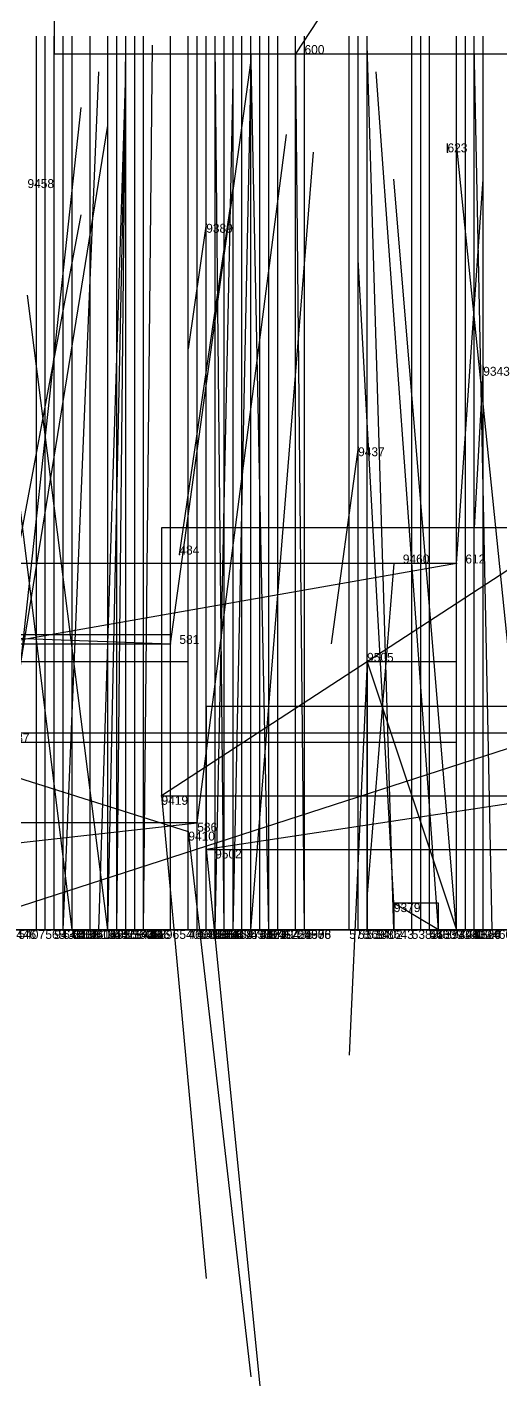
# Model space of a CAD drawing. Extents: x -0.07 to 1.1, y -0.07 to 1.1.
# Drawn here: x 0.542 to 0.595, y -0.051 to 0.101 of the extents above; entities that cross this region are included whole.
import ezdxf

# ---------------------------------------------------------------- set-up
doc = ezdxf.new("R2010")
doc.units = 0
for name, color, linetype in [('Clients', 3, 'CONTINUOUS'), ('Facilities', 3, 'CONTINUOUS'), ('Facilities_lines', 3, 'CONTINUOUS'), ('Min_max_boxes', 1, 'CONTINUOUS'), ('Normals', 1, 'CONTINUOUS'), ('Source_points', 5, 'CONTINUOUS'), ('Text', 3, 'CONTINUOUS')]:
    doc.layers.add(name, color=color, linetype=linetype)

msp = doc.modelspace()

# ---------------------------------------------------------------- linework, layer by layer
at = {"layer": 'Clients', "color": 5}
for p in [(0.572, 0.098), (0.558, 0.032), (0.557, 0.015, 1), (0.56, 0.011, 1), (0.561, 0.012), (0.562, 0.009, 1), (0.583, 0.003, 1), (0.543, 0, 0.188), (0.544, 0, 0.864), (0.545, 0, 0.093), (0.545, 0, 0.558), (0.546, 0, 0.747), (0.547, 0, 0.694), (0.547, 0, 0.658), (0.547, 0, 0.986), (0.549, 0, 0.485), (0.549, 0, 0.764), (0.551, 0, 0.771), (0.552, 0, 0.75), (0.553, 0, 0.201), (0.553, 0, 0.511), (0.553, 0, 0.561), (0.553, 0, 0.618), (0.553, 0, 0.682), (0.554, 0, 0.651), (0.555, 0, 0.15), (0.555, 0, 0.417), (0.555, 0, 0.397), (0.555, 0, 0.532), (0.558, 0, 0.602), (0.56, 0, 0.281), (0.561, 0, 0.289), (0.561, 0, 0.395), (0.562, 0, 0.318), (0.563, 0, 0.104), (0.563, 0, 0.303), (0.564, 0, 0.579), (0.565, 0, 0.025), (0.565, 0, 0.347), (0.566, 0, 0.428), (0.567, 0, 0.218), (0.567, 0, 0.246), (0.567, 0, 0.727), (0.568, 0, 0.468), (0.568, 0, 0.647), (0.569, 0, 0.466), (0.569, 0, 0.352), (0.57, 0, 0.771), (0.572, 0, 0.509), (0.572, 0, 0.585), (0.578, 0, 0.184), (0.578, 0, 0.611), (0.579, 0, 0.727), (0.58, 0, 0.646), (0.585, 0, 0.535), (0.586, 0, 0.037), (0.586, 0, 0.293), (0.586, 0, 0.599), (0.587, 0, 0.758), (0.59, 0, 0.89), (0.59, 0, 0.986), (0.591, 0, 0.387), (0.591, 0, 0.477), (0.592, 0, 0.486), (0.592, 0, 0.878), (0.593, 0, 0.261)]:
    msp.add_point(p, dxfattribs=at)
at = {"layer": 'Facilities', "color": 3}
for p in [(0.589, 0.087), (0.562, 0.079, 1), (0.593, 0.063, 1), (0.579, 0.054, 1), (0.559, 0.042), (0.583, 0.041, 1), (0.59, 0.041), (0.58, 0.03, 1), (0.546, 0, 0.053), (0.55, 0, 0.046), (0.551, 0, 0.046), (0.551, 0, 0.987), (0.552, 0, 0.071), (0.555, 0, 0.081), (0.563, 0, 0.024), (0.564, 0, 0.073), (0.567, 0, 0.003), (0.569, 0, 0.071), (0.573, 0, 0.087), (0.573, 0, 0.912), (0.583, 0, 0.067), (0.588, 0, 0.945), (0.594, 0, 0.925)]:
    msp.add_point(p, dxfattribs=at)
at = {"layer": 'Facilities_lines', "color": 3}
for p, q in [((0.589, 0.124), (0.572, 0.098)), ((0.603, 0.045, 1), (0.557, 0.015, 1)), ((0.59, 0.041), (0.476, 0.021)), ((0.531, 0.033), (0.558, 0.032)), ((0.5, 0.03, 1), (0.56, 0.011, 1)), ((0.58, 0.03, 1), (0.59, 0, 0.986)), ((0.668, 0.025, 1), (0.562, 0.009, 1)), ((0.601, 0.022), (0.533, 0, 0.006)), ((0.454, 0, 0.007), (0.561, 0.012)), ((0.588, 0, 0.945), (0.583, 0.003, 1)), ((0.39, 0, 0.4), (0.549, 0, 0.485)), ((0.598, 0, 0.357), (0.485, 0, 0.337)), ((0.598, 0, 0.357), (0.49, 0, 0.359)), ((0.598, 0, 0.357), (0.491, 0, 0.355)), ((0.598, 0, 0.357), (0.498, 0, 0.307)), ((0.598, 0, 0.357), (0.5, 0, 0.318)), ((0.637, 0, 0.647), (0.504, 0, 0.703)), ((0.507, 0, 0.161), (0.553, 0, 0.201)), ((0.507, 0, 0.161), (0.543, 0, 0.188)), ((0.507, 0, 0.161), (0.563, 0, 0.104)), ((0.507, 0, 0.161), (0.567, 0, 0.218)), ((0.507, 0, 0.161), (0.578, 0, 0.184)), ((0.507, 0, 0.161), (0.555, 0, 0.15)), ((0.507, 0, 0.161), (0.545, 0, 0.093)), ((0.598, 0, 0.357), (0.508, 0, 0.346)), ((0.598, 0, 0.357), (0.516, 0, 0.37)), ((0.598, 0, 0.357), (0.518, 0, 0.375)), ((0.598, 0, 0.357), (0.518, 0, 0.34)), ((0.598, 0, 0.357), (0.522, 0, 0.336)), ((0.527, 0, 0.884), (0.552, 0, 0.75)), ((0.527, 0, 0.884), (0.546, 0, 0.747)), ((0.527, 0, 0.884), (0.549, 0, 0.764)), ((0.527, 0, 0.884), (0.544, 0, 0.864)), ((0.527, 0, 0.884), (0.551, 0, 0.771)), ((0.598, 0, 0.357), (0.531, 0, 0.335)), ((0.598, 0, 0.357), (0.539, 0, 0.386)), ((0.637, 0, 0.647), (0.54, 0, 0.601)), ((0.637, 0, 0.647), (0.545, 0, 0.558)), ((0.546, 0, 0.053), (0.586, 0, 0.037)), ((0.637, 0, 0.647), (0.547, 0, 0.694)), ((0.637, 0, 0.647), (0.547, 0, 0.658)), ((0.638, 0, 0.95), (0.547, 0, 0.986)), ((0.598, 0, 0.357), (0.553, 0, 0.511)), ((0.637, 0, 0.647), (0.553, 0, 0.561)), ((0.637, 0, 0.647), (0.553, 0, 0.618)), ((0.637, 0, 0.647), (0.553, 0, 0.682)), ((0.637, 0, 0.647), (0.554, 0, 0.651)), ((0.598, 0, 0.357), (0.555, 0, 0.417)), ((0.598, 0, 0.357), (0.555, 0, 0.397)), ((0.637, 0, 0.647), (0.555, 0, 0.532)), ((0.637, 0, 0.647), (0.558, 0, 0.602)), ((0.598, 0, 0.357), (0.56, 0, 0.281)), ((0.598, 0, 0.357), (0.561, 0, 0.289)), ((0.598, 0, 0.357), (0.561, 0, 0.395)), ((0.598, 0, 0.357), (0.562, 0, 0.318)), ((0.563, 0, 0.024), (0.565, 0, 0.025)), ((0.598, 0, 0.357), (0.563, 0, 0.303)), ((0.637, 0, 0.647), (0.564, 0, 0.579)), ((0.598, 0, 0.357), (0.565, 0, 0.347)), ((0.598, 0, 0.357), (0.566, 0, 0.428)), ((0.598, 0, 0.357), (0.567, 0, 0.246)), ((0.637, 0, 0.647), (0.567, 0, 0.727)), ((0.598, 0, 0.357), (0.568, 0, 0.468)), ((0.637, 0, 0.647), (0.568, 0, 0.647)), ((0.598, 0, 0.357), (0.569, 0, 0.466)), ((0.598, 0, 0.357), (0.569, 0, 0.352)), ((0.641, 0, 0.861), (0.57, 0, 0.771)), ((0.598, 0, 0.357), (0.572, 0, 0.509)), ((0.637, 0, 0.647), (0.572, 0, 0.585)), ((0.637, 0, 0.647), (0.578, 0, 0.611)), ((0.637, 0, 0.647), (0.579, 0, 0.727)), ((0.637, 0, 0.647), (0.58, 0, 0.646)), ((0.637, 0, 0.647), (0.585, 0, 0.535)), ((0.598, 0, 0.357), (0.586, 0, 0.293)), ((0.637, 0, 0.647), (0.586, 0, 0.599)), ((0.641, 0, 0.861), (0.587, 0, 0.758)), ((0.641, 0, 0.861), (0.59, 0, 0.89)), ((0.598, 0, 0.357), (0.591, 0, 0.387)), ((0.598, 0, 0.357), (0.591, 0, 0.477)), ((0.598, 0, 0.357), (0.592, 0, 0.486)), ((0.641, 0, 0.861), (0.592, 0, 0.878)), ((0.598, 0, 0.357), (0.593, 0, 0.261))]:
    msp.add_line(p, q, dxfattribs=at)
at = {"layer": 'Min_max_boxes', "color": 1}
for p, q in [((0.545, 0.192), (0.545, 0.098)), ((0.545, 0.192), (0.545, 0.098)), ((0.545, 0.098), (0.625, 0.098)), ((0.545, 0.098), (0.625, 0.098)), ((0.545, 0.098), (0.545, 0.098)), ((0.603, 0.045, 1), (0.557, 0.045, 1)), ((0.557, 0.045, 1), (0.557, 0.015, 1)), ((0.603, 0.045, 1), (0.557, 0.045, 1)), ((0.557, 0.045, 1), (0.557, 0.015, 1)), ((0.557, 0.045, 1), (0.557, 0.045, 1)), ((0.59, 0.041), (0.476, 0.041)), ((0.59, 0.041), (0.476, 0.041)), ((0.59, 0.021), (0.59, 0.041)), ((0.59, 0.021), (0.59, 0.041)), ((0.59, 0.041), (0.59, 0.041)), ((0.558, 0.033), (0.531, 0.033)), ((0.558, 0.033), (0.531, 0.033)), ((0.531, 0.032), (0.558, 0.032)), ((0.531, 0.032), (0.558, 0.032)), ((0.558, 0.032), (0.558, 0.033)), ((0.558, 0.032), (0.558, 0.033)), ((0.558, 0.033), (0.558, 0.033)), ((0.558, 0.032), (0.558, 0.032)), ((0.56, 0.03, 0.997), (0.328, 0.03, 0.997)), ((0.56, 0.03, 1), (0.328, 0.03, 1)), ((0.56, 0, 0.997), (0.56, 0.03, 0.997)), ((0.56, 0, 1), (0.56, 0.03, 1)), ((0.56, 0.03, 0.997), (0.56, 0.03, 1)), ((0.59, 0.03, 0.986), (0.58, 0.03, 0.986)), ((0.58, 0.03, 0.986), (0.58, 0, 0.986)), ((0.59, 0.03, 1), (0.58, 0.03, 1)), ((0.58, 0.03, 1), (0.58, 0, 1)), ((0.58, 0.03, 0.986), (0.58, 0.03, 1)), ((0.59, 0, 0.986), (0.59, 0.03, 0.986)), ((0.59, 0, 1), (0.59, 0.03, 1)), ((0.59, 0.03, 0.986), (0.59, 0.03, 1)), ((0.668, 0.025, 1), (0.562, 0.025, 1)), ((0.562, 0.025, 1), (0.562, 0.009, 1)), ((0.668, 0.025, 1), (0.562, 0.025, 1)), ((0.562, 0.025, 1), (0.562, 0.009, 1)), ((0.562, 0.025, 1), (0.562, 0.025, 1)), ((0.601, 0.022), (0.533, 0.022)), ((0.601, 0.022, 0.006), (0.533, 0.022, 0.006)), ((0.476, 0.021), (0.59, 0.021)), ((0.476, 0.021), (0.59, 0.021)), ((0.59, 0.021), (0.59, 0.021)), ((0.557, 0.015, 1), (0.603, 0.015, 1)), ((0.557, 0.015, 1), (0.603, 0.015, 1)), ((0.557, 0.015, 1), (0.557, 0.015, 1)), ((0.561, 0.012), (0.454, 0.012)), ((0.561, 0.012, 0.007), (0.454, 0.012, 0.007)), ((0.561, 0), (0.561, 0.012)), ((0.561, 0, 0.007), (0.561, 0.012, 0.007)), ((0.561, 0.012), (0.561, 0.012, 0.007)), ((0.562, 0.009, 1), (0.668, 0.009, 1)), ((0.562, 0.009, 1), (0.668, 0.009, 1)), ((0.562, 0.009, 1), (0.562, 0.009, 1)), ((0.588, 0.003, 0.945), (0.583, 0.003, 0.945)), ((0.583, 0.003, 0.945), (0.583, 0, 0.945)), ((0.588, 0.003, 1), (0.583, 0.003, 1)), ((0.583, 0.003, 1), (0.583, 0, 1)), ((0.583, 0.003, 0.945), (0.583, 0.003, 1)), ((0.588, 0, 0.945), (0.588, 0.003, 0.945)), ((0.588, 0, 1), (0.588, 0.003, 1)), ((0.588, 0.003, 0.945), (0.588, 0.003, 1)), ((0.269, 0, 0.247), (0.549, 0, 0.247)), ((0.549, 0, 0.247), (0.269, 0, 0.247)), ((0.269, 0, 0.528), (0.549, 0, 0.528)), ((0.549, 0, 0.528), (0.269, 0, 0.528)), ((0.328, 0, 0.997), (0.56, 0, 0.997)), ((0.328, 0, 1), (0.56, 0, 1)), ((0.414, 0, 0.093), (0.578, 0, 0.093)), ((0.578, 0, 0.093), (0.414, 0, 0.093)), ((0.414, 0, 0.301), (0.578, 0, 0.301)), ((0.578, 0, 0.301), (0.414, 0, 0.301)), ((0.454, 0), (0.561, 0)), ((0.454, 0, 0.007), (0.561, 0, 0.007)), ((0.477, 0, 0.717), (0.552, 0, 0.717)), ((0.552, 0, 0.717), (0.477, 0, 0.717)), ((0.477, 0, 0.89), (0.552, 0, 0.89)), ((0.552, 0, 0.89), (0.477, 0, 0.89)), ((0.485, 0, 0.246), (0.738, 0, 0.246)), ((0.738, 0, 0.246), (0.485, 0, 0.246)), ((0.485, 0, 0.511), (0.738, 0, 0.511)), ((0.738, 0, 0.511), (0.485, 0, 0.511)), ((0.504, 0, 0.489), (0.766, 0, 0.489)), ((0.766, 0, 0.489), (0.504, 0, 0.489)), ((0.504, 0, 0.749), (0.766, 0, 0.749)), ((0.766, 0, 0.749), (0.504, 0, 0.749)), ((0.533, 0), (0.601, 0)), ((0.533, 0, 0.006), (0.601, 0, 0.006)), ((0.546, 0, 0.037), (0.586, 0, 0.037)), ((0.586, 0, 0.037), (0.546, 0, 0.037)), ((0.546, 0, 0.037), (0.546, 0, 0.037)), ((0.546, 0, 0.053), (0.586, 0, 0.053)), ((0.586, 0, 0.053), (0.546, 0, 0.053)), ((0.546, 0, 0.053), (0.546, 0, 0.053)), ((0.546, 0, 0.037), (0.546, 0, 0.053)), ((0.546, 0, 0.037), (0.546, 0, 0.053)), ((0.547, 0, 0.95), (0.638, 0, 0.95)), ((0.638, 0, 0.95), (0.547, 0, 0.95)), ((0.547, 0, 0.95), (0.547, 0, 0.95)), ((0.547, 0, 0.986), (0.638, 0, 0.986)), ((0.638, 0, 0.986), (0.547, 0, 0.986)), ((0.547, 0, 0.986), (0.547, 0, 0.986)), ((0.547, 0, 0.95), (0.547, 0, 0.986)), ((0.547, 0, 0.95), (0.547, 0, 0.986)), ((0.549, 0, 0.247), (0.549, 0, 0.247)), ((0.549, 0, 0.528), (0.549, 0, 0.528)), ((0.549, 0, 0.247), (0.549, 0, 0.528)), ((0.549, 0, 0.247), (0.549, 0, 0.528)), ((0.552, 0, 0.717), (0.552, 0, 0.717)), ((0.552, 0, 0.89), (0.552, 0, 0.89)), ((0.552, 0, 0.717), (0.552, 0, 0.89)), ((0.552, 0, 0.717), (0.552, 0, 0.89)), ((0.56, 0, 0.997), (0.56, 0, 1)), ((0.561, 0), (0.561, 0, 0.007)), ((0.563, 0, 0.024), (0.565, 0, 0.024)), ((0.565, 0, 0.024), (0.563, 0, 0.024)), ((0.563, 0, 0.024), (0.563, 0, 0.024)), ((0.563, 0, 0.025), (0.565, 0, 0.025)), ((0.565, 0, 0.025), (0.563, 0, 0.025)), ((0.563, 0, 0.025), (0.563, 0, 0.025)), ((0.563, 0, 0.024), (0.563, 0, 0.025)), ((0.563, 0, 0.024), (0.563, 0, 0.025)), ((0.565, 0, 0.024), (0.565, 0, 0.024)), ((0.565, 0, 0.025), (0.565, 0, 0.025)), ((0.565, 0, 0.024), (0.565, 0, 0.025)), ((0.565, 0, 0.024), (0.565, 0, 0.025)), ((0.57, 0, 0.753), (0.698, 0, 0.753)), ((0.698, 0, 0.753), (0.57, 0, 0.753)), ((0.57, 0, 0.753), (0.57, 0, 0.753)), ((0.57, 0, 0.895), (0.698, 0, 0.895)), ((0.698, 0, 0.895), (0.57, 0, 0.895)), ((0.57, 0, 0.895), (0.57, 0, 0.895)), ((0.57, 0, 0.753), (0.57, 0, 0.895)), ((0.57, 0, 0.753), (0.57, 0, 0.895)), ((0.578, 0, 0.093), (0.578, 0, 0.093)), ((0.578, 0, 0.301), (0.578, 0, 0.301)), ((0.578, 0, 0.093), (0.578, 0, 0.301)), ((0.578, 0, 0.093), (0.578, 0, 0.301)), ((0.58, 0, 0.986), (0.59, 0, 0.986)), ((0.58, 0, 1), (0.59, 0, 1)), ((0.58, 0, 0.986), (0.58, 0, 1)), ((0.583, 0, 0.945), (0.588, 0, 0.945)), ((0.583, 0, 1), (0.588, 0, 1)), ((0.583, 0, 0.945), (0.583, 0, 1)), ((0.586, 0, 0.037), (0.586, 0, 0.037)), ((0.586, 0, 0.053), (0.586, 0, 0.053)), ((0.586, 0, 0.037), (0.586, 0, 0.053)), ((0.586, 0, 0.037), (0.586, 0, 0.053)), ((0.588, 0, 0.945), (0.588, 0, 1)), ((0.59, 0, 0.986), (0.59, 0, 1))]:
    msp.add_line(p, q, dxfattribs=at)
at = {"layer": 'Normals', "color": 1}
for p, q in [((0.543, 0, 0.188), (0.543, 0.1, 0.188)), ((0.544, 0, 0.864), (0.544, 0.1, 0.864)), ((0.545, 0, 0.093), (0.545, 0.1, 0.093)), ((0.545, 0, 0.558), (0.545, 0.1, 0.558)), ((0.546, 0, 0.747), (0.546, 0.1, 0.747)), ((0.547, 0, 0.694), (0.547, 0.1, 0.694)), ((0.547, 0, 0.658), (0.547, 0.1, 0.658)), ((0.549, 0, 0.485), (0.549, 0.1, 0.485)), ((0.549, 0, 0.764), (0.549, 0.1, 0.764)), ((0.551, 0, 0.771), (0.551, 0.1, 0.771)), ((0.552, 0, 0.75), (0.552, 0.1, 0.75)), ((0.552, 0, 0.071), (0.553, 0.099, 0.087)), ((0.553, 0, 0.201), (0.553, 0.1, 0.201)), ((0.553, 0, 0.561), (0.553, 0.1, 0.561)), ((0.553, 0, 0.618), (0.553, 0.1, 0.618)), ((0.553, 0, 0.511), (0.553, 0.1, 0.511)), ((0.553, 0, 0.682), (0.553, 0.1, 0.682)), ((0.554, 0, 0.651), (0.554, 0.1, 0.651)), ((0.555, 0, 0.15), (0.555, 0.1, 0.15)), ((0.555, 0, 0.417), (0.555, 0.1, 0.417)), ((0.555, 0, 0.397), (0.555, 0.1, 0.397)), ((0.555, 0, 0.532), (0.555, 0.1, 0.532)), ((0.555, 0, 0.081), (0.556, 0.099, 0.092)), ((0.558, 0, 0.602), (0.558, 0.1, 0.602)), ((0.56, 0, 0.281), (0.56, 0.1, 0.281)), ((0.561, 0, 0.289), (0.561, 0.1, 0.289)), ((0.561, 0, 0.395), (0.561, 0.1, 0.395)), ((0.562, 0, 0.318), (0.562, 0.1, 0.318)), ((0.563, 0, 0.104), (0.563, 0.1, 0.104)), ((0.563, 0, 0.303), (0.563, 0.1, 0.303)), ((0.564, 0, 0.073), (0.563, 0.099, 0.084)), ((0.564, 0, 0.579), (0.564, 0.1, 0.579)), ((0.565, 0, 0.347), (0.565, 0.1, 0.347)), ((0.566, 0, 0.428), (0.566, 0.1, 0.428)), ((0.567, 0, 0.218), (0.567, 0.1, 0.218)), ((0.567, 0, 0.246), (0.567, 0.1, 0.246)), ((0.567, 0, 0.727), (0.567, 0.1, 0.727)), ((0.569, 0, 0.071), (0.567, 0.099, 0.085)), ((0.568, 0, 0.468), (0.568, 0.1, 0.468)), ((0.568, 0, 0.647), (0.568, 0.1, 0.647)), ((0.569, 0, 0.466), (0.569, 0.1, 0.466)), ((0.569, 0, 0.352), (0.569, 0.1, 0.352)), ((0.57, 0, 0.771), (0.57, 0.1, 0.771)), ((0.572, 0, 0.585), (0.572, 0.1, 0.585)), ((0.572, 0, 0.509), (0.572, 0.1, 0.509)), ((0.573, 0, 0.912), (0.572, 0.1, 0.906)), ((0.573, 0, 0.087), (0.573, 0.1, 0.089)), ((0.578, 0, 0.184), (0.578, 0.1, 0.184)), ((0.578, 0, 0.611), (0.578, 0.1, 0.611)), ((0.579, 0, 0.727), (0.579, 0.1, 0.727)), ((0.58, 0, 0.646), (0.58, 0.1, 0.646)), ((0.583, 0, 0.067), (0.58, 0.099, 0.081)), ((0.585, 0, 0.535), (0.585, 0.1, 0.535)), ((0.586, 0, 0.293), (0.586, 0.1, 0.293)), ((0.586, 0, 0.599), (0.586, 0.1, 0.599)), ((0.587, 0, 0.758), (0.587, 0.1, 0.758)), ((0.59, 0, 0.89), (0.59, 0.1, 0.89)), ((0.591, 0, 0.387), (0.591, 0.1, 0.387)), ((0.591, 0, 0.477), (0.591, 0.1, 0.477)), ((0.592, 0, 0.486), (0.592, 0.1, 0.486)), ((0.592, 0, 0.878), (0.592, 0.1, 0.878)), ((0.594, 0, 0.925), (0.592, 0.099, 0.911)), ((0.593, 0, 0.261), (0.593, 0.1, 0.261)), ((0.572, 0.098), (0.572, 0.098, 0.1)), ((0.546, 0, 0.053), (0.55, 0.096, 0.08)), ((0.55, 0, 0.046), (0.553, 0.096, 0.073)), ((0.551, 0, 0.046), (0.553, 0.096, 0.074)), ((0.558, 0.032), (0.567, 0.097, 0.075)), ((0.588, 0, 0.945), (0.581, 0.096, 0.918)), ((0.586, 0, 0.037), (0.586, 0.096, 0.064)), ((0.563, 0, 0.024), (0.565, 0.095, 0.055)), ((0.565, 0, 0.025), (0.567, 0.095, 0.056)), ((0.538, 0, 0.031), (0.548, 0.092, 0.068)), ((0.54, 0.022), (0.551, 0.09, 0.072)), ((0.561, 0.012), (0.571, 0.089, 0.063)), ((0.567, 0, 0.003), (0.574, 0.087, 0.053)), ((0.589, 0.087), (0.589, 0.088, 0.1)), ((0.599, 0, 0.973), (0.59, 0.088, 0.926)), ((0.59, 0, 0.986), (0.583, 0.084, 0.933)), ((0.59, 0.041), (0.593, 0.084, 0.091)), ((0.559, 0.042), (0.565, 0.083, 0.091)), ((0.533, 0, 0.006), (0.548, 0.08, 0.065)), ((0.562, 0.079, 1), (0.56, 0.065, 1.099)), ((0.583, 0.003, 1), (0.579, 0.075, 0.931)), ((0.547, 0, 0.986), (0.538, 0.073, 0.918)), ((0.551, 0, 0.987), (0.542, 0.071, 0.917)), ((0.593, 0.063, 1), (0.592, 0.045, 1.098)), ((0.579, 0.054, 1), (0.576, 0.032, 1.098)), ((0.583, 0.041, 1), (0.58, 0.004, 1.093)), ((0.58, 0.03, 1), (0.578, -0.014, 1.09)), ((0.557, 0.015, 1), (0.562, -0.039, 1.084)), ((0.56, 0.011, 1), (0.567, -0.05, 1.079)), ((0.562, 0.009, 1), (0.568, -0.051, 1.08))]:
    msp.add_line(p, q, dxfattribs=at)
at = {"layer": 'Source_points', "color": 5}
for p in [(0.572, 0.098), (0.589, 0.087), (0.562, 0.079, 1), (0.593, 0.063, 1), (0.579, 0.054, 1), (0.559, 0.042), (0.583, 0.041, 1), (0.59, 0.041), (0.558, 0.032), (0.58, 0.03, 1), (0.557, 0.015, 1), (0.56, 0.011, 1), (0.561, 0.012), (0.562, 0.009, 1), (0.583, 0.003, 1), (0.543, 0, 0.188), (0.544, 0, 0.864), (0.545, 0, 0.093), (0.545, 0, 0.558), (0.546, 0, 0.053), (0.546, 0, 0.747), (0.547, 0, 0.694), (0.547, 0, 0.658), (0.547, 0, 0.986), (0.549, 0, 0.485), (0.549, 0, 0.764), (0.55, 0, 0.046), (0.551, 0, 0.046), (0.551, 0, 0.987), (0.551, 0, 0.771), (0.552, 0, 0.071), (0.552, 0, 0.75), (0.553, 0, 0.201), (0.553, 0, 0.561), (0.553, 0, 0.618), (0.553, 0, 0.511), (0.553, 0, 0.682), (0.554, 0, 0.651), (0.555, 0, 0.081), (0.555, 0, 0.15), (0.555, 0, 0.417), (0.555, 0, 0.397), (0.555, 0, 0.532), (0.558, 0, 0.602), (0.56, 0, 0.281), (0.561, 0, 0.289), (0.561, 0, 0.395), (0.562, 0, 0.318), (0.563, 0, 0.104), (0.563, 0, 0.024), (0.563, 0, 0.303), (0.564, 0, 0.073), (0.564, 0, 0.579), (0.565, 0, 0.025), (0.565, 0, 0.347), (0.566, 0, 0.428), (0.567, 0, 0.218), (0.567, 0, 0.003), (0.567, 0, 0.246), (0.567, 0, 0.727), (0.568, 0, 0.468), (0.568, 0, 0.647), (0.569, 0, 0.071), (0.569, 0, 0.466), (0.569, 0, 0.352), (0.57, 0, 0.771), (0.572, 0, 0.585), (0.572, 0, 0.509), (0.573, 0, 0.087), (0.573, 0, 0.912), (0.578, 0, 0.184), (0.578, 0, 0.611), (0.579, 0, 0.727), (0.58, 0, 0.646), (0.583, 0, 0.067), (0.585, 0, 0.535), (0.586, 0, 0.037), (0.586, 0, 0.293), (0.586, 0, 0.599), (0.587, 0, 0.758), (0.588, 0, 0.945), (0.59, 0, 0.89), (0.59, 0, 0.986), (0.591, 0, 0.387), (0.591, 0, 0.477), (0.592, 0, 0.486), (0.592, 0, 0.878), (0.593, 0, 0.261), (0.594, 0, 0.925)]:
    msp.add_point(p, dxfattribs=at)

# ---------------------------------------------------------------- texts
at = {"layer": 'Text', "color": 3}
for s, p in [('600', (0.573, 0.098)), ('623', (0.589, 0.087)), ('9458', (0.542, 0.083, 1)), ('9389', (0.562, 0.078, 1)), ('9343', (0.593, 0.062, 1)), ('9437', (0.579, 0.053, 1)), ('484', (0.559, 0.042)), ('9460', (0.584, 0.041, 1)), ('612', (0.591, 0.041)), ('581', (0.559, 0.032)), ('9505', (0.58, 0.03, 1)), ('487', (0.54, 0.021)), ('9419', (0.557, 0.014, 1)), ('9410', (0.56, 0.01, 1)), ('586', (0.561, 0.011)), ('9502', (0.563, 0.008, 1)), ('9379', (0.583, 0.002, 1)), ('5446', (0.54, -0.001, 0.601)), ('5407', (0.541, -0.001, 0.74)), ('568', (0.544, -0.001, 0.188)), ('9433', (0.545, -0.001, 0.864)), ('5420', (0.546, -0.001, 0.558)), ('646', (0.546, -0.001, 0.093)), ('5408', (0.547, -0.001, 0.747)), ('5413', (0.547, -0.001, 0.658)), ('9485', (0.547, -0.001, 0.986)), ('603', (0.547, -0.001, 0.053)), ('5361', (0.548, -0.001, 0.694)), ('4615', (0.549, -0.001, 0.485)), ('9404', (0.549, -0.001, 0.764)), ('513', (0.551, -0.001, 0.046)), ('9442', (0.551, -0.001, 0.771)), ('665', (0.551, -0.001, 0.046)), ('555', (0.552, -0.001, 0.071)), ('9369', (0.552, -0.001, 0.987)), ('556', (0.553, -0.001, 0.201)), ('5370', (0.553, -0.001, 0.75)), ('5419', (0.554, -0.001, 0.561)), ('5422', (0.554, -0.001, 0.618)), ('5438', (0.554, -0.001, 0.511)), ('5441', (0.554, -0.001, 0.682)), ('4645', (0.555, -0.001, 0.417)), ('4665', (0.555, -0.001, 0.397)), ('5436', (0.555, -0.001, 0.651)), ('619', (0.555, -0.001, 0.15)), ('509', (0.556, -0.001, 0.081)), ('5396', (0.556, -0.001, 0.532)), ('5405', (0.559, -0.001, 0.602)), ('4608', (0.56, -0.001, 0.281)), ('4605', (0.561, -0.001, 0.289)), ('4598', (0.562, -0.001, 0.318)), ('4668', (0.562, -0.001, 0.395)), ('4656', (0.563, -0.001, 0.303)), ('591', (0.563, -0.001, 0.024)), ('494', (0.564, -0.001, 0.104)), ('523', (0.564, -0.001, 0.073)), ('5439', (0.564, -0.001, 0.579)), ('4647', (0.565, -0.001, 0.347)), ('658', (0.565, -0.001, 0.025)), ('4589', (0.567, -0.001, 0.428)), ('5371', (0.567, -0.001, 0.727)), ('4674', (0.568, -0.001, 0.468)), ('546', (0.568, -0.001, 0.218)), ('5372', (0.568, -0.001, 0.647)), ('622', (0.568, -0.001, 0.003)), ('642', (0.568, -0.001, 0.246)), ('579', (0.569, -0.001, 0.071)), ('4625', (0.57, -0.001, 0.466)), ('4672', (0.57, -0.001, 0.352)), ('9435', (0.571, -0.001, 0.771)), ('493', (0.573, -0.001, 0.087)), ('5356', (0.573, -0.001, 0.585)), ('5378', (0.573, -0.001, 0.509)), ('9508', (0.573, -0.001, 0.912)), ('578', (0.578, -0.001, 0.184)), ('5369', (0.579, -0.001, 0.611)), ('5388', (0.58, -0.001, 0.727)), ('5402', (0.581, -0.001, 0.646)), ('643', (0.583, -0.001, 0.067)), ('5383', (0.585, -0.001, 0.535)), ('4650', (0.587, -0.001, 0.293)), ('573', (0.587, -0.001, 0.037)), ('5403', (0.587, -0.001, 0.599)), ('9373', (0.588, -0.001, 0.758)), ('9394', (0.588, -0.001, 0.945)), ('9390', (0.59, -0.001, 0.89)), ('4632', (0.591, -0.001, 0.477)), ('9403', (0.591, -0.001, 0.986)), ('4596', (0.592, -0.001, 0.387)), ('4620', (0.592, -0.001, 0.486)), ('9364', (0.592, -0.001, 0.878)), ('4607', (0.594, -0.001, 0.261))]:
    msp.add_text(s, height=0.001, dxfattribs=at).set_placement(p)

doc.saveas('drawing.dxf')
